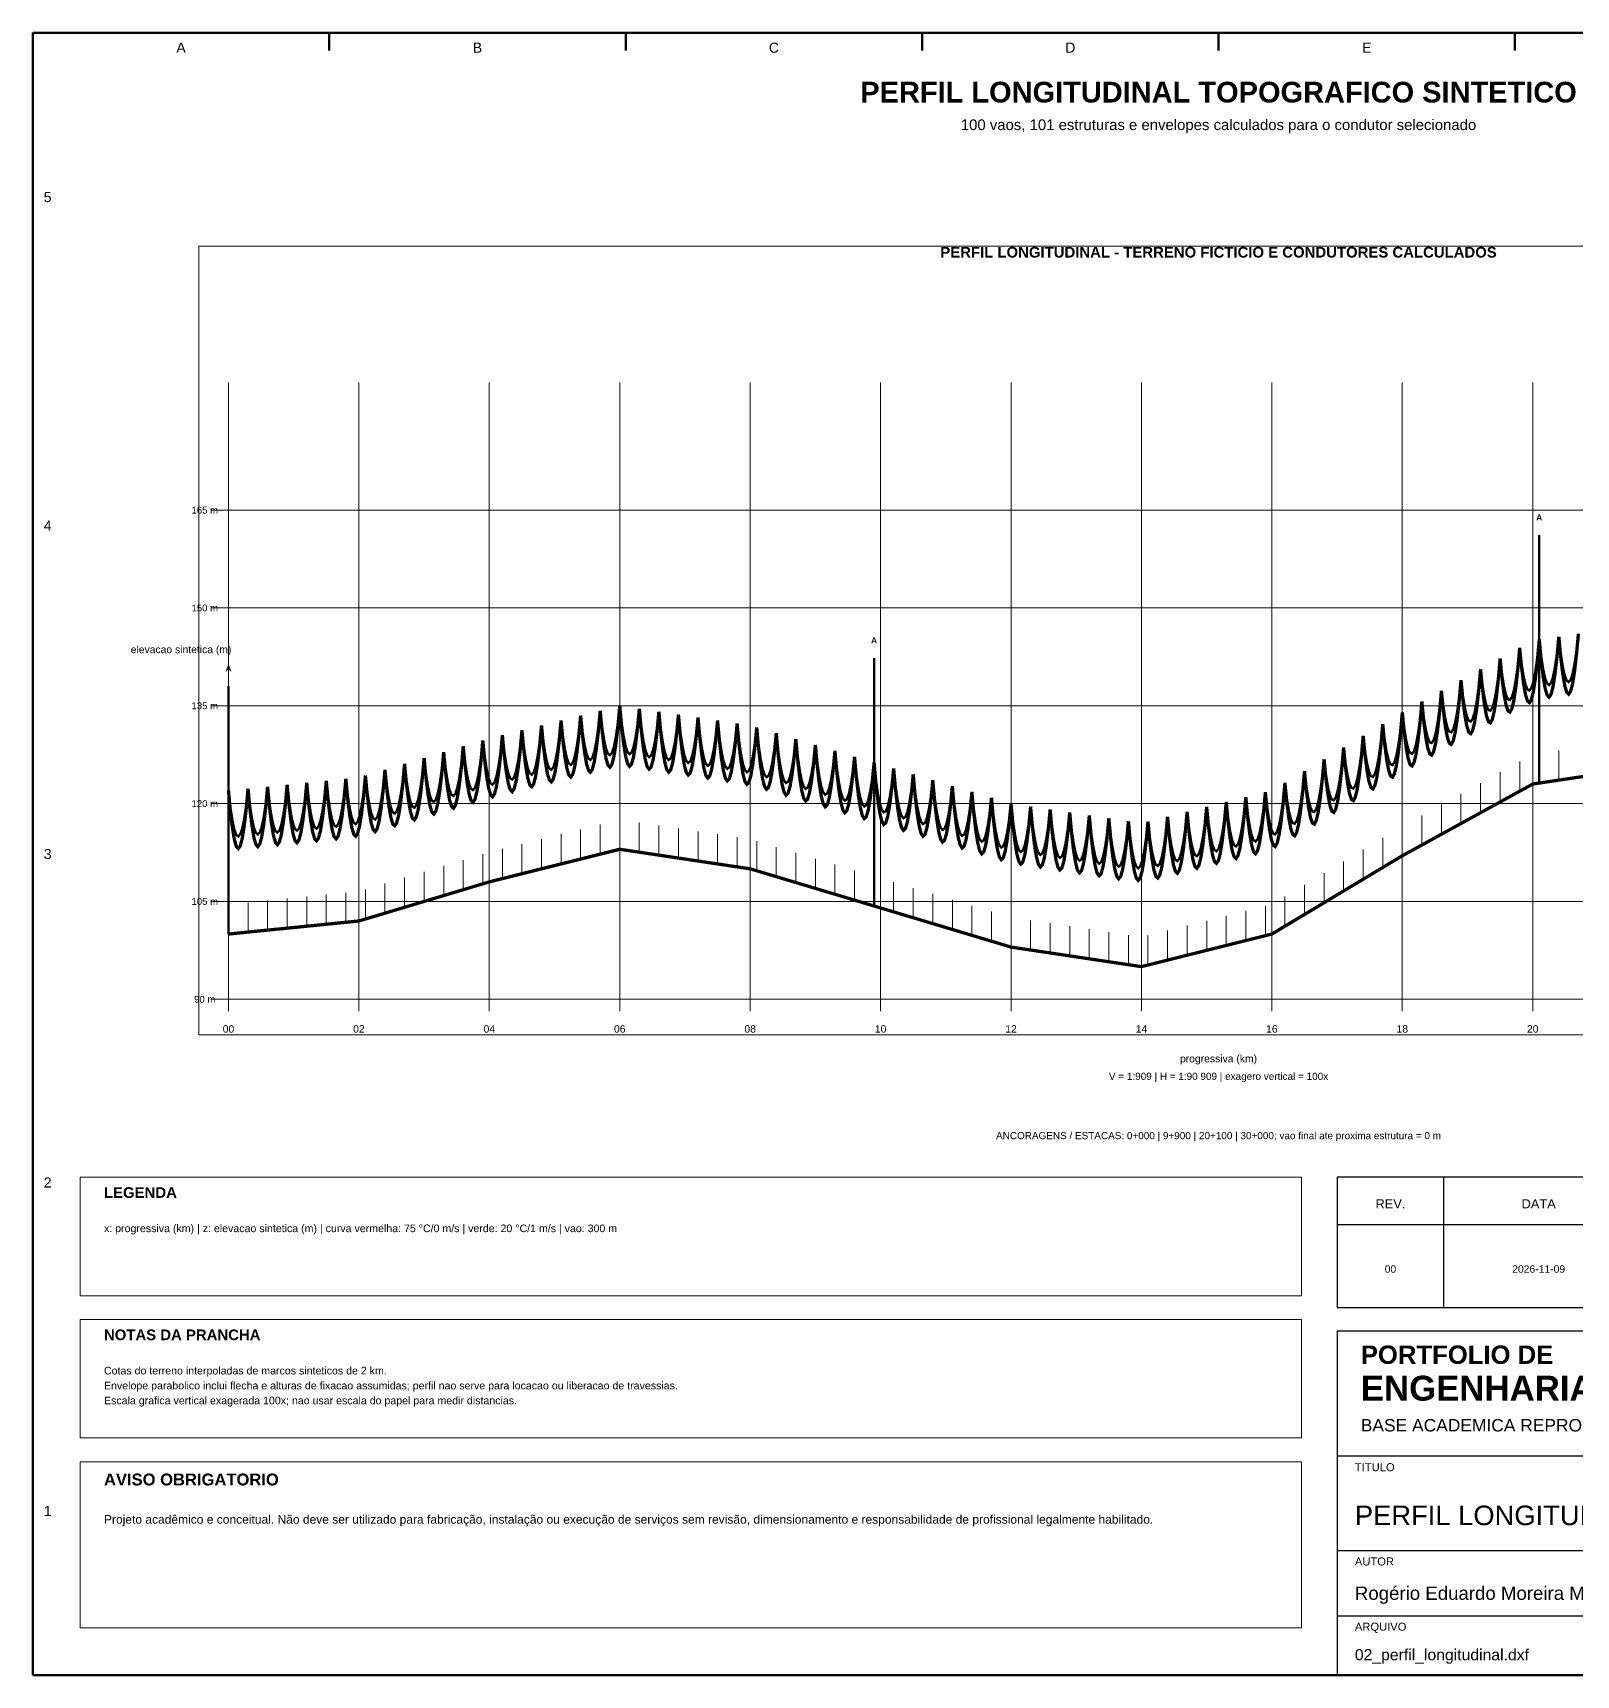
# Model space of a CAD drawing. Header units: millimetres. Extents: x 10 to 410, y 10 to 287.
# Drawn here: x 10 to 270.3, y 10 to 287 of the extents above; entities that cross this region are included whole.
import ezdxf
from ezdxf.enums import TextEntityAlignment as Align

# ---------------------------------------------------------------- set-up
doc = ezdxf.new("R2010")
doc.units = ezdxf.units.MM
for name, color, linetype, lineweight in [('00_MOLDURA', 7, 'CONTINUOUS', 50), ('01_CARIMBO', 7, 'CONTINUOUS', 25), ('02_TEXTO', 7, 'CONTINUOUS', 18), ('03_COTAS', 5, 'CONTINUOUS', 18), ('04_EQUIPAMENTOS', 250, 'CONTINUOUS', 35), ('05_POTENCIA', 1, 'CONTINUOUS', 50), ('08_CABOS', 160, 'CONTINUOUS', 35), ('11_ARQUITETURA', 8, 'CONTINUOUS', 18), ('12_LEGENDA', 7, 'CONTINUOUS', 18), ('13_NOTAS', 7, 'CONTINUOUS', 18)]:
    doc.layers.add(name, color=color, linetype=linetype, lineweight=lineweight)
doc.styles.add('PORTFOLIO_TEXTO', font='arial.ttf')
doc.styles.add('PORTFOLIO_TITULO', font='arialbd.ttf', dxfattribs={"width": 0.92})

# ---------------------------------------------------------------- blocks, each defined once
blk = doc.blocks.new('CARIMBO_A3')
at = {"layer": '01_CARIMBO'}
for p, q in [((148, 37), (148, 58)), ((0, 37), (180, 37)), ((0, 21), (180, 21)), ((100, 10), (100, 21)), ((140, 10), (140, 21)), ((158, 10), (158, 21)), ((0, 10), (180, 10)), ((90, 0), (90, 10)), ((120, 0), (120, 10)), ((145, 0), (145, 10)), ((160, 0), (160, 10))]:
    blk.add_line(p, q, dxfattribs=at)
blk.add_lwpolyline([(0, 0), (180, 0), (180, 58), (0, 58)], close=True, dxfattribs=at)
at = {"layer": '01_CARIMBO', "style": 'PORTFOLIO_TEXTO'}
for s, p in [('TITULO', (3, 34.4)), ('AUTOR', (3, 18.5)), ('DATA', (103, 18.5)), ('REV.', (143, 18.5)), ('PRANCHA', (160.5, 18.5)), ('ARQUIVO', (3, 7.5)), ('UNIDADES', (92, 7.5)), ('ESCALA', (122, 7.5)), ('FOLHA', (147, 7.5)), ('STATUS', (162, 7.5))]:
    blk.add_text(s, height=1.35, dxfattribs=at).set_placement(p)
at = {"layer": '02_TEXTO'}
for s, height, style, p in [('PORTFOLIO DE', 3.1, 'PORTFOLIO_TITULO', (4, 52.5)), ('ENGENHARIA ELETRICA', 4.2, 'PORTFOLIO_TITULO', (4, 46.3)), ('BASE ACADEMICA REPRODUZIVEL', 2.1, 'PORTFOLIO_TEXTO', (4, 41.1))]:
    blk.add_text(s, height=height, dxfattribs=dict(at, style=style)).set_placement(p)
for s, height, style, p in [('A3', 8, 'PORTFOLIO_TITULO', (164, 47.5)), ('PAISAGEM', 1.7, 'PORTFOLIO_TEXTO', (164, 40.8))]:
    blk.add_text(s, height=height, dxfattribs=dict(at, style=style)).set_placement(p, align=Align.MIDDLE_CENTER)
at = {"layer": '02_TEXTO', "style": 'PORTFOLIO_TEXTO'}
for tag, p, height in [('TITULO', (3, 25.3), 3.3), ('AUTOR', (3, 12.7), 2.25), ('DATA', (103, 12.7), 2.25), ('REVISAO', (143, 12.7), 2.25), ('PRANCHA', (160.5, 12.7), 2.25), ('ARQUIVO', (3, 2.5), 1.9), ('UNIDADES', (92, 2.5), 1.9), ('ESCALA', (122, 2.5), 1.9), ('FOLHA', (147, 2.5), 1.9), ('STATUS', (162, 2.5), 1.9)]:
    blk.add_attdef(tag, p, '', height=height, dxfattribs=at)

msp = doc.modelspace()

# ---------------------------------------------------------------- linework, layer by layer
at = {"layer": '00_MOLDURA'}
for p, q in [((60, 287), (60, 284)), ((110, 287), (110, 284)), ((160, 287), (160, 284)), ((210, 287), (210, 284)), ((260, 287), (260, 284))]:
    msp.add_line(p, q, dxfattribs=at)
msp.add_lwpolyline([(10, 10), (410, 10), (410, 287), (10, 287)], close=True, dxfattribs=at)
at = {"layer": '01_CARIMBO'}
for p, q in [((248, 72), (248, 94)), ((230, 86), (410, 86))]:
    msp.add_line(p, q, dxfattribs=at)
msp.add_lwpolyline([(230, 72), (410, 72), (410, 94), (230, 94)], close=True, dxfattribs=at)
at = {"layer": '03_COTAS'}
for p, q in [((43, 122), (43, 228)), ((65, 122), (65, 228)), ((87, 122), (87, 228)), ((109, 122), (109, 228)), ((131, 122), (131, 228)), ((153, 122), (153, 228)), ((175, 122), (175, 228)), ((197, 122), (197, 228)), ((219, 122), (219, 228)), ((241, 122), (241, 228)), ((263, 122), (263, 228)), ((40, 206.5), (376, 206.5)), ((40, 190), (376, 190)), ((40, 173.5), (376, 173.5)), ((260.8, 159.09), (260.8, 164.09)), ((264.1, 160.47), (264.1, 165.47)), ((267.4, 160.96), (267.4, 165.96)), ((257.5, 157.28), (257.5, 162.28)), ((250.9, 153.64), (250.9, 158.64)), ((254.2, 155.46), (254.2, 160.46)), ((40, 157), (376, 157)), ((247.6, 151.83), (247.6, 156.83)), ((102.4, 147.65), (102.4, 152.65)), ((105.7, 148.47), (105.7, 153.47)), ((109, 149.3), (109, 154.3)), ((112.3, 148.81), (112.3, 153.81)), ((115.6, 148.31), (115.6, 153.31)), ((118.9, 147.81), (118.9, 152.81)), ((241, 148.2), (241, 153.2)), ((244.3, 150.02), (244.3, 155.02)), ((92.5, 145.18), (92.5, 150.18)), ((95.8, 146), (95.8, 151)), ((99.1, 146.82), (99.1, 151.82)), ((122.2, 147.32), (122.2, 152.32)), ((125.5, 146.82), (125.5, 151.82)), ((128.8, 146.33), (128.8, 151.33)), ((132.1, 145.67), (132.1, 150.67)), ((135.4, 144.68), (135.4, 149.68)), ((237.7, 146.22), (237.7, 151.22)), ((82.6, 142.48), (82.6, 147.48)), ((85.9, 143.47), (85.9, 148.47)), ((89.2, 144.35), (89.2, 149.35)), ((138.7, 143.69), (138.7, 148.69)), ((142, 142.7), (142, 147.7)), ((231.1, 142.26), (231.1, 147.26)), ((234.4, 144.24), (234.4, 149.24)), ((72.7, 139.51), (72.7, 144.51)), ((76, 140.5), (76, 145.5)), ((79.3, 141.49), (79.3, 146.49)), ((145.3, 141.71), (145.3, 146.71)), ((148.6, 140.72), (148.6, 145.72)), ((151.9, 139.73), (151.9, 144.73)), ((227.8, 140.28), (227.8, 145.28)), ((56.2, 136.32), (56.2, 141.32)), ((59.5, 136.65), (59.5, 141.65)), ((62.8, 136.98), (62.8, 141.98)), ((66.1, 137.53), (66.1, 142.53)), ((69.4, 138.52), (69.4, 143.52)), ((155.2, 138.74), (155.2, 143.74)), ((158.5, 137.75), (158.5, 142.75)), ((161.8, 136.76), (161.8, 141.76)), ((221.2, 136.32), (221.2, 141.32)), ((224.5, 138.3), (224.5, 143.3)), ((40, 140.5), (376, 140.5)), ((43, 135), (43, 140)), ((46.3, 135.33), (46.3, 140.33)), ((49.6, 135.66), (49.6, 140.66)), ((52.9, 135.99), (52.9, 140.99)), ((165.1, 135.77), (165.1, 140.77)), ((168.4, 134.78), (168.4, 139.78)), ((171.7, 133.79), (171.7, 138.79)), ((214.6, 133.9), (214.6, 138.9)), ((217.9, 134.72), (217.9, 139.72)), ((175, 132.8), (175, 137.8)), ((178.3, 132.31), (178.3, 137.31)), ((181.6, 131.81), (181.6, 136.81)), ((184.9, 131.31), (184.9, 136.31)), ((188.2, 130.82), (188.2, 135.82)), ((204.7, 131.43), (204.7, 136.43)), ((208, 132.25), (208, 137.25)), ((211.3, 133.07), (211.3, 138.07)), ((191.5, 130.32), (191.5, 135.32)), ((194.8, 129.83), (194.8, 134.83)), ((198.1, 129.78), (198.1, 134.78)), ((201.4, 130.6), (201.4, 135.6)), ((40, 124), (376, 124))]:
    msp.add_line(p, q, dxfattribs=at)
at = {"layer": '04_EQUIPAMENTOS', "lineweight": 70}
for p, q in [((264.1, 160.47), (264.1, 202.27)), ((151.9, 139.73), (151.9, 181.53)), ((43, 135), (43, 176.8))]:
    msp.add_line(p, q, dxfattribs=at)
at = {"layer": '05_POTENCIA', "const_width": 0.55}
for points in [[(267.4, 185.16), (267.73, 181.63), (268.06, 178.89), (268.39, 176.95), (268.72, 175.81), (269.05, 175.46), (269.38, 175.9), (269.71, 177.15), (270.04, 179.19), (270.37, 182.02), (270.7, 185.66)], [(257.5, 181.47), (257.83, 178.07), (258.16, 175.47), (258.49, 173.66), (258.82, 172.65), (259.15, 172.43), (259.48, 173.01), (259.81, 174.39), (260.14, 176.56), (260.47, 179.53), (260.8, 183.29)], [(260.8, 183.29), (261.13, 179.85), (261.46, 177.2), (261.79, 175.34), (262.12, 174.29), (262.45, 174.03), (262.78, 174.56), (263.11, 175.89), (263.44, 178.02), (263.77, 180.95), (264.1, 184.67)], [(264.1, 184.67), (264.43, 181.13), (264.76, 178.4), (265.09, 176.45), (265.42, 175.31), (265.75, 174.96), (266.08, 175.41), (266.41, 176.65), (266.74, 178.69), (267.07, 181.53), (267.4, 185.16)], [(254.2, 179.66), (254.53, 176.26), (254.86, 173.65), (255.19, 171.85), (255.52, 170.83), (255.85, 170.62), (256.18, 171.2), (256.51, 172.57), (256.84, 174.74), (257.17, 177.71), (257.5, 181.47)], [(247.6, 176.03), (247.93, 172.63), (248.26, 170.02), (248.59, 168.22), (248.92, 167.2), (249.25, 166.99), (249.58, 167.57), (249.91, 168.94), (250.24, 171.11), (250.57, 174.08), (250.9, 177.84)], [(250.9, 177.84), (251.23, 174.44), (251.56, 171.84), (251.89, 170.03), (252.22, 169.02), (252.55, 168.8), (252.88, 169.38), (253.21, 170.76), (253.54, 172.93), (253.87, 175.9), (254.2, 179.66)], [(244.3, 174.22), (244.63, 170.81), (244.96, 168.21), (245.29, 166.4), (245.62, 165.39), (245.95, 165.17), (246.28, 165.75), (246.61, 167.13), (246.94, 169.3), (247.27, 172.27), (247.6, 176.03)], [(99.1, 171.03), (99.43, 167.53), (99.76, 164.82), (100.09, 162.91), (100.42, 161.8), (100.75, 161.49), (101.08, 161.97), (101.41, 163.24), (101.74, 165.32), (102.07, 168.19), (102.4, 171.85)], [(102.4, 171.85), (102.73, 168.35), (103.06, 165.65), (103.39, 163.74), (103.72, 162.63), (104.05, 162.31), (104.38, 162.79), (104.71, 164.07), (105.04, 166.14), (105.37, 169.01), (105.7, 172.68)], [(105.7, 172.68), (106.03, 169.18), (106.36, 166.47), (106.69, 164.56), (107.02, 163.45), (107.35, 163.14), (107.68, 163.62), (108.01, 164.89), (108.34, 166.97), (108.67, 169.84), (109, 173.5)], [(109, 173.5), (109.33, 169.87), (109.66, 167.03), (109.99, 164.99), (110.32, 163.75), (110.65, 163.3), (110.98, 163.65), (111.31, 164.79), (111.64, 166.74), (111.97, 169.47), (112.3, 173.01)], [(112.3, 173.01), (112.63, 169.37), (112.96, 166.54), (113.29, 164.5), (113.62, 163.25), (113.95, 162.81), (114.28, 163.16), (114.61, 164.3), (114.94, 166.24), (115.27, 168.98), (115.6, 172.51)], [(115.6, 172.51), (115.93, 168.88), (116.26, 166.04), (116.59, 164), (116.92, 162.76), (117.25, 162.31), (117.58, 162.66), (117.91, 163.8), (118.24, 165.75), (118.57, 168.48), (118.9, 172.02)], [(118.9, 172.02), (119.23, 168.38), (119.56, 165.55), (119.89, 163.51), (120.22, 162.26), (120.55, 161.82), (120.88, 162.17), (121.21, 163.31), (121.54, 165.25), (121.87, 167.99), (122.2, 171.52)], [(122.2, 171.52), (122.53, 167.89), (122.86, 165.05), (123.19, 163.01), (123.52, 161.77), (123.85, 161.32), (124.18, 161.67), (124.51, 162.81), (124.84, 164.76), (125.17, 167.49), (125.5, 171.03)], [(237.7, 170.42), (238.03, 167.04), (238.36, 164.45), (238.69, 162.66), (239.02, 161.66), (239.35, 161.46), (239.68, 162.06), (240.01, 163.45), (240.34, 165.64), (240.67, 168.62), (241, 172.4)], [(241, 172.4), (241.33, 169), (241.66, 166.39), (241.99, 164.59), (242.32, 163.57), (242.65, 163.36), (242.98, 163.94), (243.31, 165.31), (243.64, 167.48), (243.97, 170.45), (244.3, 174.22)], [(89.2, 168.55), (89.53, 165.05), (89.86, 162.35), (90.19, 160.44), (90.52, 159.33), (90.85, 159.01), (91.18, 159.49), (91.51, 160.77), (91.84, 162.84), (92.17, 165.71), (92.5, 169.38)], [(92.5, 169.38), (92.83, 165.88), (93.16, 163.17), (93.49, 161.26), (93.82, 160.15), (94.15, 159.84), (94.48, 160.32), (94.81, 161.59), (95.14, 163.67), (95.47, 166.54), (95.8, 170.2)], [(95.8, 170.2), (96.13, 166.7), (96.46, 164), (96.79, 162.09), (97.12, 160.98), (97.45, 160.66), (97.78, 161.14), (98.11, 162.42), (98.44, 164.49), (98.77, 167.36), (99.1, 171.03)], [(125.5, 171.03), (125.83, 167.39), (126.16, 164.56), (126.49, 162.52), (126.82, 161.27), (127.15, 160.83), (127.48, 161.18), (127.81, 162.32), (128.14, 164.26), (128.47, 167), (128.8, 170.53)], [(128.8, 170.53), (129.13, 166.88), (129.46, 164.03), (129.79, 161.97), (130.12, 160.71), (130.45, 160.25), (130.78, 160.58), (131.11, 161.71), (131.44, 163.63), (131.77, 166.35), (132.1, 169.87)], [(132.1, 169.87), (132.43, 166.19), (132.76, 163.3), (133.09, 161.21), (133.42, 159.92), (133.75, 159.42), (134.08, 159.72), (134.41, 160.82), (134.74, 162.71), (135.07, 165.4), (135.4, 168.88)], [(135.4, 168.88), (135.73, 165.2), (136.06, 162.31), (136.39, 160.22), (136.72, 158.93), (137.05, 158.43), (137.38, 158.73), (137.71, 159.83), (138.04, 161.72), (138.37, 164.41), (138.7, 167.89)], [(234.4, 168.44), (234.73, 165.06), (235.06, 162.47), (235.39, 160.68), (235.72, 159.68), (236.05, 159.48), (236.38, 160.08), (236.71, 161.47), (237.04, 163.66), (237.37, 166.64), (237.7, 170.42)], [(79.3, 165.69), (79.63, 162.21), (79.96, 159.52), (80.29, 157.63), (80.62, 156.53), (80.95, 156.23), (81.28, 156.73), (81.61, 158.02), (81.94, 160.11), (82.27, 163), (82.6, 166.68)], [(82.6, 166.68), (82.93, 163.2), (83.26, 160.51), (83.59, 158.62), (83.92, 157.52), (84.25, 157.22), (84.58, 157.72), (84.91, 159.01), (85.24, 161.1), (85.57, 163.99), (85.9, 167.67)], [(85.9, 167.67), (86.23, 164.18), (86.56, 161.48), (86.89, 159.58), (87.22, 158.47), (87.55, 158.16), (87.88, 158.65), (88.21, 159.93), (88.54, 162.01), (88.87, 164.88), (89.2, 168.55)], [(138.7, 167.89), (139.03, 164.21), (139.36, 161.32), (139.69, 159.23), (140.02, 157.94), (140.35, 157.44), (140.68, 157.74), (141.01, 158.84), (141.34, 160.73), (141.67, 163.42), (142, 166.9)], [(142, 166.9), (142.33, 163.22), (142.66, 160.33), (142.99, 158.24), (143.32, 156.95), (143.65, 156.45), (143.98, 156.75), (144.31, 157.85), (144.64, 159.74), (144.97, 162.43), (145.3, 165.91)], [(227.8, 164.48), (228.13, 161.1), (228.46, 158.51), (228.79, 156.72), (229.12, 155.72), (229.45, 155.52), (229.78, 156.12), (230.11, 157.51), (230.44, 159.7), (230.77, 162.68), (231.1, 166.46)], [(231.1, 166.46), (231.43, 163.08), (231.76, 160.49), (232.09, 158.7), (232.42, 157.7), (232.75, 157.5), (233.08, 158.1), (233.41, 159.49), (233.74, 161.68), (234.07, 164.66), (234.4, 168.44)], [(69.4, 162.72), (69.73, 159.24), (70.06, 156.55), (70.39, 154.66), (70.72, 153.56), (71.05, 153.26), (71.38, 153.76), (71.71, 155.05), (72.04, 157.14), (72.37, 160.03), (72.7, 163.71)], [(72.7, 163.71), (73.03, 160.23), (73.36, 157.54), (73.69, 155.65), (74.02, 154.55), (74.35, 154.25), (74.68, 154.75), (75.01, 156.04), (75.34, 158.13), (75.67, 161.02), (76, 164.7)], [(76, 164.7), (76.33, 161.22), (76.66, 158.53), (76.99, 156.64), (77.32, 155.54), (77.65, 155.24), (77.98, 155.74), (78.31, 157.03), (78.64, 159.12), (78.97, 162.01), (79.3, 165.69)], [(145.3, 165.91), (145.63, 162.23), (145.96, 159.34), (146.29, 157.25), (146.62, 155.96), (146.95, 155.46), (147.28, 155.76), (147.61, 156.86), (147.94, 158.75), (148.27, 161.44), (148.6, 164.92)], [(148.6, 164.92), (148.93, 161.24), (149.26, 158.35), (149.59, 156.26), (149.92, 154.97), (150.25, 154.47), (150.58, 154.77), (150.91, 155.87), (151.24, 157.76), (151.57, 160.45), (151.9, 163.93)], [(151.9, 163.93), (152.23, 160.25), (152.56, 157.36), (152.89, 155.27), (153.22, 153.98), (153.55, 153.48), (153.88, 153.78), (154.21, 154.88), (154.54, 156.77), (154.87, 159.46), (155.2, 162.94)], [(224.5, 162.5), (224.83, 159.12), (225.16, 156.53), (225.49, 154.74), (225.82, 153.74), (226.15, 153.54), (226.48, 154.14), (226.81, 155.53), (227.14, 157.72), (227.47, 160.7), (227.8, 164.48)], [(52.9, 160.19), (53.23, 156.64), (53.56, 153.89), (53.89, 151.93), (54.22, 150.77), (54.55, 150.4), (54.88, 150.84), (55.21, 152.06), (55.54, 154.09), (55.87, 156.9), (56.2, 160.52)], [(56.2, 160.52), (56.53, 156.97), (56.86, 154.22), (57.19, 152.26), (57.52, 151.1), (57.85, 150.73), (58.18, 151.17), (58.51, 152.39), (58.84, 154.42), (59.17, 157.23), (59.5, 160.85)], [(59.5, 160.85), (59.83, 157.3), (60.16, 154.55), (60.49, 152.59), (60.82, 151.43), (61.15, 151.06), (61.48, 151.5), (61.81, 152.72), (62.14, 154.75), (62.47, 157.56), (62.8, 161.18)], [(62.8, 161.18), (63.13, 157.65), (63.46, 154.92), (63.79, 152.99), (64.12, 151.85), (64.45, 151.5), (64.78, 151.96), (65.11, 153.21), (65.44, 155.25), (65.77, 158.09), (66.1, 161.73)], [(66.1, 161.73), (66.43, 158.25), (66.76, 155.56), (67.09, 153.67), (67.42, 152.57), (67.75, 152.27), (68.08, 152.77), (68.41, 154.06), (68.74, 156.15), (69.07, 159.04), (69.4, 162.72)], [(155.2, 162.94), (155.53, 159.26), (155.86, 156.37), (156.19, 154.28), (156.52, 152.99), (156.85, 152.49), (157.18, 152.79), (157.51, 153.89), (157.84, 155.78), (158.17, 158.47), (158.5, 161.95)], [(158.5, 161.95), (158.83, 158.27), (159.16, 155.38), (159.49, 153.29), (159.82, 152), (160.15, 151.5), (160.48, 151.8), (160.81, 152.9), (161.14, 154.79), (161.47, 157.48), (161.8, 160.96)], [(161.8, 160.96), (162.13, 157.28), (162.46, 154.39), (162.79, 152.3), (163.12, 151.01), (163.45, 150.51), (163.78, 150.81), (164.11, 151.91), (164.44, 153.8), (164.77, 156.49), (165.1, 159.97)], [(217.9, 158.93), (218.23, 155.5), (218.56, 152.88), (218.89, 151.04), (219.22, 150.01), (219.55, 149.77), (219.88, 150.33), (220.21, 151.68), (220.54, 153.83), (220.87, 156.78), (221.2, 160.52)], [(221.2, 160.52), (221.53, 157.14), (221.86, 154.55), (222.19, 152.76), (222.52, 151.76), (222.85, 151.56), (223.18, 152.16), (223.51, 153.55), (223.84, 155.74), (224.17, 158.72), (224.5, 162.5)], [(43, 159.2), (43.33, 155.65), (43.66, 152.9), (43.99, 150.94), (44.32, 149.78), (44.65, 149.41), (44.98, 149.85), (45.31, 151.07), (45.64, 153.1), (45.97, 155.91), (46.3, 159.53)], [(46.3, 159.53), (46.63, 155.98), (46.96, 153.23), (47.29, 151.27), (47.62, 150.11), (47.95, 149.74), (48.28, 150.18), (48.61, 151.4), (48.94, 153.43), (49.27, 156.24), (49.6, 159.86)], [(49.6, 159.86), (49.93, 156.31), (50.26, 153.56), (50.59, 151.6), (50.92, 150.44), (51.25, 150.07), (51.58, 150.51), (51.91, 151.73), (52.24, 153.76), (52.57, 156.57), (52.9, 160.19)], [(165.1, 159.97), (165.43, 156.29), (165.76, 153.4), (166.09, 151.31), (166.42, 150.02), (166.75, 149.52), (167.08, 149.82), (167.41, 150.92), (167.74, 152.81), (168.07, 155.5), (168.4, 158.98)], [(168.4, 158.98), (168.73, 155.3), (169.06, 152.41), (169.39, 150.32), (169.72, 149.03), (170.05, 148.53), (170.38, 148.83), (170.71, 149.93), (171.04, 151.82), (171.37, 154.51), (171.7, 157.99)], [(171.7, 157.99), (172.03, 154.31), (172.36, 151.42), (172.69, 149.33), (173.02, 148.04), (173.35, 147.54), (173.68, 147.84), (174.01, 148.94), (174.34, 150.83), (174.67, 153.52), (175, 157)], [(211.3, 157.28), (211.63, 153.78), (211.96, 151.07), (212.29, 149.16), (212.62, 148.05), (212.95, 147.74), (213.28, 148.22), (213.61, 149.49), (213.94, 151.57), (214.27, 154.44), (214.6, 158.1)], [(214.6, 158.1), (214.93, 154.6), (215.26, 151.9), (215.59, 149.99), (215.92, 148.88), (216.25, 148.56), (216.58, 149.04), (216.91, 150.32), (217.24, 152.39), (217.57, 155.26), (217.9, 158.93)], [(175, 157), (175.33, 153.37), (175.66, 150.53), (175.99, 148.49), (176.32, 147.25), (176.65, 146.8), (176.98, 147.15), (177.31, 148.29), (177.64, 150.24), (177.97, 152.97), (178.3, 156.5)], [(178.3, 156.5), (178.63, 152.87), (178.96, 150.04), (179.29, 148), (179.62, 146.75), (179.95, 146.31), (180.28, 146.66), (180.61, 147.8), (180.94, 149.74), (181.27, 152.48), (181.6, 156.01)], [(181.6, 156.01), (181.93, 152.38), (182.26, 149.54), (182.59, 147.5), (182.92, 146.26), (183.25, 145.81), (183.58, 146.16), (183.91, 147.3), (184.24, 149.25), (184.57, 151.98), (184.9, 155.52)], [(184.9, 155.52), (185.23, 151.88), (185.56, 149.05), (185.89, 147.01), (186.22, 145.76), (186.55, 145.32), (186.88, 145.67), (187.21, 146.81), (187.54, 148.75), (187.87, 151.49), (188.2, 155.02)], [(188.2, 155.02), (188.53, 151.39), (188.86, 148.55), (189.19, 146.51), (189.52, 145.27), (189.85, 144.82), (190.18, 145.17), (190.51, 146.31), (190.84, 148.26), (191.17, 150.99), (191.5, 154.53)], [(201.4, 154.8), (201.73, 151.3), (202.06, 148.6), (202.39, 146.69), (202.72, 145.58), (203.05, 145.26), (203.38, 145.74), (203.71, 147.02), (204.04, 149.09), (204.37, 151.96), (204.7, 155.62)], [(204.7, 155.62), (205.03, 152.13), (205.36, 149.42), (205.69, 147.51), (206.02, 146.4), (206.35, 146.09), (206.68, 146.57), (207.01, 147.84), (207.34, 149.92), (207.67, 152.79), (208, 156.45)], [(208, 156.45), (208.33, 152.95), (208.66, 150.25), (208.99, 148.34), (209.32, 147.23), (209.65, 146.91), (209.98, 147.39), (210.31, 148.67), (210.64, 150.74), (210.97, 153.61), (211.3, 157.28)], [(191.5, 154.53), (191.83, 150.89), (192.16, 148.06), (192.49, 146.02), (192.82, 144.77), (193.15, 144.33), (193.48, 144.68), (193.81, 145.82), (194.14, 147.76), (194.47, 150.5), (194.8, 154.03)], [(194.8, 154.03), (195.13, 150.44), (195.46, 147.65), (195.79, 145.65), (196.12, 144.46), (196.45, 144.05), (196.78, 144.44), (197.11, 145.63), (197.44, 147.62), (197.77, 150.4), (198.1, 153.97)], [(198.1, 153.97), (198.43, 150.48), (198.76, 147.77), (199.09, 145.86), (199.42, 144.75), (199.75, 144.44), (200.08, 144.92), (200.41, 146.19), (200.74, 148.27), (201.07, 151.14), (201.4, 154.8)]]:
    msp.add_lwpolyline(points, dxfattribs=at)
at = {"layer": '08_CABOS', "const_width": 0.4}
for points in [[(267.4, 185.16), (267.73, 182.36), (268.06, 180.2), (268.39, 178.67), (268.72, 177.77), (269.05, 177.5), (269.38, 177.87), (269.71, 178.86), (270.04, 180.5), (270.37, 182.76), (270.7, 185.66)], [(257.5, 181.47), (257.83, 178.81), (258.16, 176.78), (258.49, 175.38), (258.82, 174.61), (259.15, 174.47), (259.48, 174.97), (259.81, 176.1), (260.14, 177.87), (260.47, 180.26), (260.8, 183.29)], [(260.8, 183.29), (261.13, 180.58), (261.46, 178.5), (261.79, 177.06), (262.12, 176.25), (262.45, 176.07), (262.78, 176.52), (263.11, 177.61), (263.44, 179.33), (263.77, 181.68), (264.1, 184.67)], [(264.1, 184.67), (264.43, 181.87), (264.76, 179.7), (265.09, 178.17), (265.42, 177.27), (265.75, 177), (266.08, 177.37), (266.41, 178.37), (266.74, 180), (267.07, 182.26), (267.4, 185.16)], [(254.2, 179.66), (254.53, 176.99), (254.86, 174.96), (255.19, 173.56), (255.52, 172.79), (255.85, 172.66), (256.18, 173.16), (256.51, 174.29), (256.84, 176.05), (257.17, 178.45), (257.5, 181.47)], [(247.6, 176.03), (247.93, 173.36), (248.26, 171.33), (248.59, 169.93), (248.92, 169.16), (249.25, 169.03), (249.58, 169.53), (249.91, 170.66), (250.24, 172.42), (250.57, 174.82), (250.9, 177.84)], [(250.9, 177.84), (251.23, 175.18), (251.56, 173.15), (251.89, 171.75), (252.22, 170.98), (252.55, 170.84), (252.88, 171.34), (253.21, 172.47), (253.54, 174.24), (253.87, 176.63), (254.2, 179.66)], [(244.3, 174.22), (244.63, 171.55), (244.96, 169.52), (245.29, 168.12), (245.62, 167.35), (245.95, 167.21), (246.28, 167.71), (246.61, 168.84), (246.94, 170.61), (247.27, 173), (247.6, 176.03)], [(99.1, 171.03), (99.43, 168.26), (99.76, 166.13), (100.09, 164.63), (100.42, 163.76), (100.75, 163.53), (101.08, 163.93), (101.41, 164.96), (101.74, 166.62), (102.07, 168.92), (102.4, 171.85)], [(102.4, 171.85), (102.73, 169.09), (103.06, 166.95), (103.39, 165.46), (103.72, 164.59), (104.05, 164.35), (104.38, 164.75), (104.71, 165.79), (105.04, 167.45), (105.37, 169.75), (105.7, 172.68)], [(105.7, 172.68), (106.03, 169.91), (106.36, 167.78), (106.69, 166.28), (107.02, 165.41), (107.35, 165.18), (107.68, 165.58), (108.01, 166.61), (108.34, 168.27), (108.67, 170.57), (109, 173.5)], [(109, 173.5), (109.33, 170.6), (109.66, 168.34), (109.99, 166.71), (110.32, 165.71), (110.65, 165.34), (110.98, 165.61), (111.31, 166.51), (111.64, 168.04), (111.97, 170.21), (112.3, 173.01)], [(112.3, 173.01), (112.63, 170.11), (112.96, 167.85), (113.29, 166.21), (113.62, 165.22), (113.95, 164.85), (114.28, 165.12), (114.61, 166.02), (114.94, 167.55), (115.27, 169.71), (115.6, 172.51)], [(115.6, 172.51), (115.93, 169.61), (116.26, 167.35), (116.59, 165.72), (116.92, 164.72), (117.25, 164.35), (117.58, 164.62), (117.91, 165.52), (118.24, 167.05), (118.57, 169.22), (118.9, 172.02)], [(118.9, 172.02), (119.23, 169.12), (119.56, 166.86), (119.89, 165.22), (120.22, 164.23), (120.55, 163.86), (120.88, 164.13), (121.21, 165.03), (121.54, 166.56), (121.87, 168.72), (122.2, 171.52)], [(237.7, 170.42), (238.03, 167.77), (238.36, 165.76), (238.69, 164.37), (239.02, 163.62), (239.35, 163.5), (239.68, 164.02), (240.01, 165.16), (240.34, 166.94), (240.67, 169.36), (241, 172.4)], [(241, 172.4), (241.33, 169.73), (241.66, 167.7), (241.99, 166.3), (242.32, 165.53), (242.65, 165.4), (242.98, 165.9), (243.31, 167.03), (243.64, 168.79), (243.97, 171.19), (244.3, 174.22)], [(89.2, 168.55), (89.53, 165.79), (89.86, 163.65), (90.19, 162.16), (90.52, 161.29), (90.85, 161.05), (91.18, 161.45), (91.51, 162.49), (91.84, 164.15), (92.17, 166.45), (92.5, 169.38)], [(92.5, 169.38), (92.83, 166.61), (93.16, 164.48), (93.49, 162.98), (93.82, 162.11), (94.15, 161.88), (94.48, 162.28), (94.81, 163.31), (95.14, 164.97), (95.47, 167.27), (95.8, 170.2)], [(95.8, 170.2), (96.13, 167.44), (96.46, 165.3), (96.79, 163.81), (97.12, 162.94), (97.45, 162.7), (97.78, 163.1), (98.11, 164.14), (98.44, 165.8), (98.77, 168.1), (99.1, 171.03)], [(122.2, 171.52), (122.53, 168.62), (122.86, 166.36), (123.19, 164.73), (123.52, 163.73), (123.85, 163.36), (124.18, 163.63), (124.51, 164.53), (124.84, 166.06), (125.17, 168.23), (125.5, 171.03)], [(125.5, 171.03), (125.83, 168.13), (126.16, 165.87), (126.49, 164.23), (126.82, 163.24), (127.15, 162.87), (127.48, 163.14), (127.81, 164.04), (128.14, 165.57), (128.47, 167.73), (128.8, 170.53)], [(128.8, 170.53), (129.13, 167.62), (129.46, 165.34), (129.79, 163.69), (130.12, 162.67), (130.45, 162.29), (130.78, 162.54), (131.11, 163.43), (131.44, 164.94), (131.77, 167.09), (132.1, 169.87)], [(132.1, 169.87), (132.43, 166.92), (132.76, 164.61), (133.09, 162.93), (133.42, 161.88), (133.75, 161.47), (134.08, 161.68), (134.41, 162.53), (134.74, 164.02), (135.07, 166.13), (135.4, 168.88)], [(135.4, 168.88), (135.73, 165.93), (136.06, 163.62), (136.39, 161.94), (136.72, 160.89), (137.05, 160.48), (137.38, 160.69), (137.71, 161.54), (138.04, 163.03), (138.37, 165.14), (138.7, 167.89)], [(234.4, 168.44), (234.73, 165.79), (235.06, 163.78), (235.39, 162.39), (235.72, 161.64), (236.05, 161.52), (236.38, 162.04), (236.71, 163.18), (237.04, 164.96), (237.37, 167.38), (237.7, 170.42)], [(79.3, 165.69), (79.63, 162.94), (79.96, 160.83), (80.29, 159.34), (80.62, 158.49), (80.95, 158.28), (81.28, 158.69), (81.61, 159.74), (81.94, 161.42), (82.27, 163.73), (82.6, 166.68)], [(82.6, 166.68), (82.93, 163.93), (83.26, 161.82), (83.59, 160.33), (83.92, 159.48), (84.25, 159.27), (84.58, 159.68), (84.91, 160.73), (85.24, 162.41), (85.57, 164.72), (85.9, 167.67)], [(85.9, 167.67), (86.23, 164.91), (86.56, 162.79), (86.89, 161.29), (87.22, 160.43), (87.55, 160.2), (87.88, 160.61), (88.21, 161.64), (88.54, 163.31), (88.87, 165.62), (89.2, 168.55)], [(138.7, 167.89), (139.03, 164.94), (139.36, 162.63), (139.69, 160.95), (140.02, 159.9), (140.35, 159.49), (140.68, 159.7), (141.01, 160.55), (141.34, 162.04), (141.67, 164.15), (142, 166.9)], [(142, 166.9), (142.33, 163.95), (142.66, 161.64), (142.99, 159.96), (143.32, 158.91), (143.65, 158.5), (143.98, 158.71), (144.31, 159.56), (144.64, 161.05), (144.97, 163.16), (145.3, 165.91)], [(227.8, 164.48), (228.13, 161.83), (228.46, 159.82), (228.79, 158.43), (229.12, 157.68), (229.45, 157.56), (229.78, 158.08), (230.11, 159.22), (230.44, 161), (230.77, 163.42), (231.1, 166.46)], [(231.1, 166.46), (231.43, 163.81), (231.76, 161.8), (232.09, 160.41), (232.42, 159.66), (232.75, 159.54), (233.08, 160.06), (233.41, 161.2), (233.74, 162.98), (234.07, 165.4), (234.4, 168.44)], [(69.4, 162.72), (69.73, 159.97), (70.06, 157.86), (70.39, 156.37), (70.72, 155.52), (71.05, 155.31), (71.38, 155.72), (71.71, 156.77), (72.04, 158.45), (72.37, 160.76), (72.7, 163.71)], [(72.7, 163.71), (73.03, 160.96), (73.36, 158.85), (73.69, 157.36), (74.02, 156.51), (74.35, 156.3), (74.68, 156.71), (75.01, 157.76), (75.34, 159.44), (75.67, 161.75), (76, 164.7)], [(76, 164.7), (76.33, 161.95), (76.66, 159.84), (76.99, 158.35), (77.32, 157.5), (77.65, 157.29), (77.98, 157.7), (78.31, 158.75), (78.64, 160.43), (78.97, 162.74), (79.3, 165.69)], [(145.3, 165.91), (145.63, 162.96), (145.96, 160.65), (146.29, 158.97), (146.62, 157.92), (146.95, 157.51), (147.28, 157.72), (147.61, 158.57), (147.94, 160.06), (148.27, 162.17), (148.6, 164.92)], [(148.6, 164.92), (148.93, 161.97), (149.26, 159.66), (149.59, 157.98), (149.92, 156.93), (150.25, 156.52), (150.58, 156.73), (150.91, 157.58), (151.24, 159.07), (151.57, 161.18), (151.9, 163.93)], [(151.9, 163.93), (152.23, 160.98), (152.56, 158.67), (152.89, 156.99), (153.22, 155.94), (153.55, 155.53), (153.88, 155.74), (154.21, 156.59), (154.54, 158.08), (154.87, 160.19), (155.2, 162.94)], [(224.5, 162.5), (224.83, 159.85), (225.16, 157.84), (225.49, 156.45), (225.82, 155.7), (226.15, 155.58), (226.48, 156.1), (226.81, 157.24), (227.14, 159.02), (227.47, 161.44), (227.8, 164.48)], [(52.9, 160.19), (53.23, 157.38), (53.56, 155.2), (53.89, 153.65), (54.22, 152.73), (54.55, 152.45), (54.88, 152.8), (55.21, 153.78), (55.54, 155.39), (55.87, 157.64), (56.2, 160.52)], [(56.2, 160.52), (56.53, 157.71), (56.86, 155.53), (57.19, 153.98), (57.52, 153.06), (57.85, 152.78), (58.18, 153.13), (58.51, 154.11), (58.84, 155.72), (59.17, 157.97), (59.5, 160.85)], [(59.5, 160.85), (59.83, 158.04), (60.16, 155.86), (60.49, 154.31), (60.82, 153.39), (61.15, 153.11), (61.48, 153.46), (61.81, 154.44), (62.14, 156.05), (62.47, 158.3), (62.8, 161.18)], [(62.8, 161.18), (63.13, 158.39), (63.46, 156.23), (63.79, 154.7), (64.12, 153.81), (64.45, 153.55), (64.78, 153.92), (65.11, 154.92), (65.44, 156.56), (65.77, 158.83), (66.1, 161.73)], [(66.1, 161.73), (66.43, 158.98), (66.76, 156.87), (67.09, 155.38), (67.42, 154.53), (67.75, 154.32), (68.08, 154.73), (68.41, 155.78), (68.74, 157.46), (69.07, 159.77), (69.4, 162.72)], [(155.2, 162.94), (155.53, 159.99), (155.86, 157.68), (156.19, 156), (156.52, 154.95), (156.85, 154.54), (157.18, 154.75), (157.51, 155.6), (157.84, 157.09), (158.17, 159.2), (158.5, 161.95)], [(158.5, 161.95), (158.83, 159), (159.16, 156.69), (159.49, 155.01), (159.82, 153.96), (160.15, 153.55), (160.48, 153.76), (160.81, 154.61), (161.14, 156.1), (161.47, 158.21), (161.8, 160.96)], [(161.8, 160.96), (162.13, 158.01), (162.46, 155.7), (162.79, 154.02), (163.12, 152.97), (163.45, 152.56), (163.78, 152.77), (164.11, 153.62), (164.44, 155.11), (164.77, 157.22), (165.1, 159.97)], [(217.9, 158.93), (218.23, 156.24), (218.56, 154.18), (218.89, 152.76), (219.22, 151.97), (219.55, 151.81), (219.88, 152.29), (220.21, 153.4), (220.54, 155.14), (220.87, 157.51), (221.2, 160.52)], [(221.2, 160.52), (221.53, 157.87), (221.86, 155.86), (222.19, 154.47), (222.52, 153.72), (222.85, 153.6), (223.18, 154.12), (223.51, 155.26), (223.84, 157.04), (224.17, 159.46), (224.5, 162.5)], [(43, 159.2), (43.33, 156.39), (43.66, 154.21), (43.99, 152.66), (44.32, 151.74), (44.65, 151.46), (44.98, 151.81), (45.31, 152.79), (45.64, 154.4), (45.97, 156.65), (46.3, 159.53)], [(46.3, 159.53), (46.63, 156.72), (46.96, 154.54), (47.29, 152.99), (47.62, 152.07), (47.95, 151.79), (48.28, 152.14), (48.61, 153.12), (48.94, 154.73), (49.27, 156.98), (49.6, 159.86)], [(49.6, 159.86), (49.93, 157.05), (50.26, 154.87), (50.59, 153.32), (50.92, 152.4), (51.25, 152.12), (51.58, 152.47), (51.91, 153.45), (52.24, 155.06), (52.57, 157.31), (52.9, 160.19)], [(165.1, 159.97), (165.43, 157.02), (165.76, 154.71), (166.09, 153.03), (166.42, 151.98), (166.75, 151.57), (167.08, 151.78), (167.41, 152.63), (167.74, 154.12), (168.07, 156.23), (168.4, 158.98)], [(168.4, 158.98), (168.73, 156.03), (169.06, 153.72), (169.39, 152.04), (169.72, 150.99), (170.05, 150.58), (170.38, 150.79), (170.71, 151.64), (171.04, 153.13), (171.37, 155.24), (171.7, 157.99)], [(171.7, 157.99), (172.03, 155.04), (172.36, 152.73), (172.69, 151.05), (173.02, 150), (173.35, 149.59), (173.68, 149.8), (174.01, 150.65), (174.34, 152.14), (174.67, 154.25), (175, 157)], [(211.3, 157.28), (211.63, 154.51), (211.96, 152.38), (212.29, 150.88), (212.62, 150.01), (212.95, 149.78), (213.28, 150.18), (213.61, 151.21), (213.94, 152.87), (214.27, 155.17), (214.6, 158.1)], [(214.6, 158.1), (214.93, 155.34), (215.26, 153.2), (215.59, 151.71), (215.92, 150.84), (216.25, 150.6), (216.58, 151), (216.91, 152.04), (217.24, 153.7), (217.57, 156), (217.9, 158.93)], [(175, 157), (175.33, 154.1), (175.66, 151.84), (175.99, 150.21), (176.32, 149.21), (176.65, 148.84), (176.98, 149.11), (177.31, 150.01), (177.64, 151.54), (177.97, 153.71), (178.3, 156.5)], [(178.3, 156.5), (178.63, 153.61), (178.96, 151.35), (179.29, 149.71), (179.62, 148.72), (179.95, 148.35), (180.28, 148.62), (180.61, 149.52), (180.94, 151.05), (181.27, 153.21), (181.6, 156.01)], [(181.6, 156.01), (181.93, 153.11), (182.26, 150.85), (182.59, 149.22), (182.92, 148.22), (183.25, 147.85), (183.58, 148.12), (183.91, 149.02), (184.24, 150.55), (184.57, 152.72), (184.9, 155.52)], [(184.9, 155.52), (185.23, 152.62), (185.56, 150.36), (185.89, 148.72), (186.22, 147.73), (186.55, 147.36), (186.88, 147.63), (187.21, 148.53), (187.54, 150.06), (187.87, 152.22), (188.2, 155.02)], [(188.2, 155.02), (188.53, 152.12), (188.86, 149.86), (189.19, 148.23), (189.52, 147.23), (189.85, 146.86), (190.18, 147.13), (190.51, 148.03), (190.84, 149.56), (191.17, 151.73), (191.5, 154.53)], [(201.4, 154.8), (201.73, 152.04), (202.06, 149.9), (202.39, 148.41), (202.72, 147.54), (203.05, 147.3), (203.38, 147.7), (203.71, 148.74), (204.04, 150.4), (204.37, 152.7), (204.7, 155.62)], [(204.7, 155.62), (205.03, 152.86), (205.36, 150.73), (205.69, 149.23), (206.02, 148.36), (206.35, 148.13), (206.68, 148.53), (207.01, 149.56), (207.34, 151.22), (207.67, 153.52), (208, 156.45)], [(208, 156.45), (208.33, 153.69), (208.66, 151.55), (208.99, 150.06), (209.32, 149.19), (209.65, 148.95), (209.98, 149.35), (210.31, 150.39), (210.64, 152.05), (210.97, 154.35), (211.3, 157.28)], [(191.5, 154.53), (191.83, 151.63), (192.16, 149.37), (192.49, 147.73), (192.82, 146.74), (193.15, 146.37), (193.48, 146.64), (193.81, 147.54), (194.14, 149.07), (194.47, 151.23), (194.8, 154.03)], [(194.8, 154.03), (195.13, 151.18), (195.46, 148.96), (195.79, 147.37), (196.12, 146.42), (196.45, 146.09), (196.78, 146.41), (197.11, 147.35), (197.44, 148.93), (197.77, 151.13), (198.1, 153.97)], [(198.1, 153.97), (198.43, 151.21), (198.76, 149.08), (199.09, 147.58), (199.42, 146.71), (199.75, 146.48), (200.08, 146.88), (200.41, 147.91), (200.74, 149.57), (201.07, 151.87), (201.4, 154.8)]]:
    msp.add_lwpolyline(points, dxfattribs=at)
at = {"layer": '11_ARQUITETURA'}
msp.add_lwpolyline([(38, 118), (378, 118), (378, 251), (38, 251)], close=True, dxfattribs=at)
at = {"layer": '11_ARQUITETURA', "const_width": 0.55}
msp.add_lwpolyline([(43, 135), (65, 137.2), (87, 143.8), (109, 149.3), (131, 146), (153, 139.4), (175, 132.8), (197, 129.5), (219, 135), (241, 148.2), (263, 160.3), (285, 163.6), (307, 154.8), (329, 144.9), (351, 139.4), (373, 142.7)], dxfattribs=at)
at = {"layer": '12_LEGENDA'}
msp.add_lwpolyline([(18, 74), (224, 74), (224, 94), (18, 94)], close=True, dxfattribs=at)
at = {"layer": '13_NOTAS'}
for points in [[(18, 50), (224, 50), (224, 70), (18, 70)], [(18, 18), (224, 18), (224, 46), (18, 46)]]:
    msp.add_lwpolyline(points, close=True, dxfattribs=at)

# ---------------------------------------------------------------- block references
at = {"layer": '01_CARIMBO'}
msp.add_blockref('CARIMBO_A3', (230, 10), dxfattribs=at).add_auto_attribs({'TITULO': 'PERFIL LONGITUDINAL TOPOGRAFICO SINTETICO', 'AUTOR': 'Rogério Eduardo Moreira Menegueli', 'DATA': '2026-11-09', 'REVISAO': '00', 'PRANCHA': '02/10', 'ARQUIVO': '02_perfil_longitudinal.dxf', 'UNIDADES': 'mm', 'ESCALA': 'S/ESC.', 'FOLHA': 'A3', 'STATUS': 'CONCEIT.'})

# ---------------------------------------------------------------- texts
at = {"layer": '00_MOLDURA', "style": 'PORTFOLIO_TEXTO'}
for s, p in [('A', (35, 284.5)), ('B', (85, 284.5)), ('C', (135, 284.5)), ('D', (185, 284.5)), ('E', (235, 284.5)), ('5', (12.5, 259.3)), ('4', (12.5, 203.9)), ('3', (12.5, 148.5)), ('2', (12.5, 93.1)), ('1', (12.5, 37.7))]:
    msp.add_text(s, height=1.7, dxfattribs=at).set_placement(p, align=Align.MIDDLE_CENTER)
at = {"layer": '01_CARIMBO', "style": 'PORTFOLIO_TEXTO'}
for s, p in [('REV.', (239, 89.5)), ('DATA', (264, 89.5))]:
    msp.add_text(s, height=1.55, dxfattribs=at).set_placement(p, align=Align.MIDDLE_CENTER)
at = {"layer": '02_TEXTO'}
for s, height, style, p in [('PERFIL LONGITUDINAL TOPOGRAFICO SINTETICO', 3.5, 'PORTFOLIO_TITULO', (210, 277)), ('100 vaos, 101 estruturas e envelopes calculados para o condutor selecionado', 1.8, 'PORTFOLIO_TEXTO', (210, 271.5)), ('00', 1.25, 'PORTFOLIO_TEXTO', (239, 78.5)), ('2026-11-09', 1.25, 'PORTFOLIO_TEXTO', (264, 78.5))]:
    msp.add_text(s, height=height, dxfattribs=dict(at, style=style)).set_placement(p, align=Align.MIDDLE_CENTER)
at = {"layer": '03_COTAS', "style": 'PORTFOLIO_TEXTO'}
for s, height, p in [('165 m', 1.15, (39, 206.5)), ('150 m', 1.15, (39, 190)), ('elevacao sintetica (m)', 1.25, (35, 183)), ('135 m', 1.15, (39, 173.5)), ('120 m', 1.15, (39, 157)), ('105 m', 1.15, (39, 140.5)), ('90 m', 1.15, (39, 124)), ('00', 1.25, (43, 119)), ('02', 1.25, (65, 119)), ('04', 1.25, (87, 119)), ('06', 1.25, (109, 119)), ('08', 1.25, (131, 119)), ('10', 1.25, (153, 119)), ('12', 1.25, (175, 119)), ('14', 1.25, (197, 119)), ('16', 1.25, (219, 119)), ('18', 1.25, (241, 119)), ('20', 1.25, (263, 119)), ('progressiva (km)', 1.25, (210, 114))]:
    msp.add_text(s, height=height, dxfattribs=at).set_placement(p, align=Align.MIDDLE_CENTER)
at = {"layer": '04_EQUIPAMENTOS', "style": 'PORTFOLIO_TITULO'}
for p in [(264.1, 205.27), (151.9, 184.53), (43, 179.8)]:
    msp.add_text('A', height=1, dxfattribs=at).set_placement(p, align=Align.MIDDLE_CENTER)
at = {"layer": '11_ARQUITETURA', "style": 'PORTFOLIO_TITULO'}
msp.add_text('PERFIL LONGITUDINAL - TERRENO FICTICIO E CONDUTORES CALCULADOS', height=1.8, dxfattribs=at).set_placement((210, 250), align=Align.MIDDLE_CENTER)
at = {"layer": '12_LEGENDA', "style": 'PORTFOLIO_TITULO'}
msp.add_text('LEGENDA', height=1.8, dxfattribs=at).set_placement((22, 90.5))
at = {"layer": '12_LEGENDA', "insert": (22, 86), "char_height": 1.28, "width": 198, "attachment_point": 1, "line_spacing_factor": 1.18, "style": 'PORTFOLIO_TEXTO'}
msp.add_mtext('x: progressiva (km) | z: elevacao sintetica (m) | curva vermelha: 75 °C/0 m/s | verde: 20 °C/1 m/s | vao: 300 m', dxfattribs=at)
at = {"layer": '13_NOTAS', "style": 'PORTFOLIO_TEXTO'}
for s, p in [('V = 1:909 | H = 1:90 909 | exagero vertical = 100x', (210, 111)), ('ANCORAGENS / ESTACAS: 0+000 | 9+900 | 20+100 | 30+000; vao final ate proxima estrutura = 0 m', (210, 101))]:
    msp.add_text(s, height=1.2, dxfattribs=at).set_placement(p, align=Align.MIDDLE_CENTER)
at = {"layer": '13_NOTAS', "style": 'PORTFOLIO_TITULO'}
for s, height, p in [('NOTAS DA PRANCHA', 1.8, (22, 66.5)), ('AVISO OBRIGATORIO', 2, (22, 42))]:
    msp.add_text(s, height=height, dxfattribs=at).set_placement(p)
at = {"layer": '13_NOTAS', "width": 198, "attachment_point": 1, "line_spacing_factor": 1.18, "style": 'PORTFOLIO_TEXTO'}
for s, insert, char_height in [('Cotas do terreno interpoladas de marcos sinteticos de 2 km.\\PEnvelope parabolico inclui flecha e alturas de fixacao assumidas; perfil nao serve para locacao ou liberacao de travessias.\\PEscala grafica vertical exagerada 100x; nao usar escala do papel para medir distancias.', (22, 62), 1.28), ('Projeto acadêmico e conceitual. Não deve ser utilizado para fabricação, instalação ou execução de serviços sem revisão, dimensionamento e responsabilidade de profissional legalmente habilitado.', (22, 37), 1.45)]:
    msp.add_mtext(s, dxfattribs=dict(at, insert=insert, char_height=char_height))

doc.saveas('drawing.dxf')
